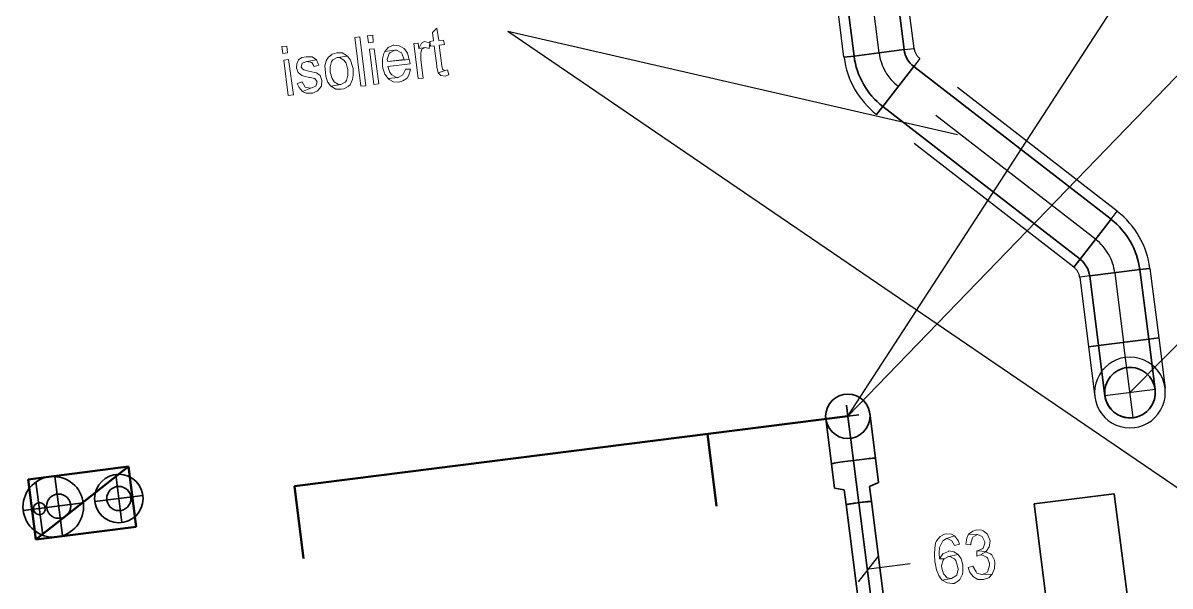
# Model space of a CAD drawing. Header units: metres. Extents: x 2713732.4 to 2713757.2, y 1226081.6 to 1226111.3.
# Drawn here: x 2713747.62 to 2713750.459, y 1226106.178 to 1226107.571 of the extents above; entities that cross this region are included whole.
import ezdxf

# ---------------------------------------------------------------- set-up
doc = ezdxf.new("R2010")
doc.units = ezdxf.units.M
doc.linetypes.add('DASHDOT', pattern=[1, 0.5, -0.25, 0, -0.25])
doc.linetypes.add('HIDDENX2', pattern=[0.75, 0.5, -0.25])
doc.layers.add('einlagen_boden_erstes_og', color=7, linetype='Continuous', true_color=0x000000)

msp = doc.modelspace()

# ---------------------------------------------------------------- linework, layer by layer
at = {"layer": 'einlagen_boden_erstes_og', "color": 42, "linetype": 'Continuous', "lineweight": 35, "true_color": 0xd5aa2b, "extrusion": (0.000477202, 0.001815, 0.999998)}
for p, q in [((2713749.5776, 1226109.2632, -0.1958), (2713749.8007, 1226107.5053, -0.1927)), ((2713749.6767, 1226107.4895, -0.1926), (2713749.4536, 1226109.2475, -0.1957)), ((2713749.6767, 1226107.4895, -0.1926), (2713749.8007, 1226107.5053, -0.1927)), ((2713749.8007, 1226107.5053, -0.1927), (2713749.6767, 1226107.4895, -0.1926)), ((2713749.8245, 1226107.4637, -0.1927), (2713749.7479, 1226107.3649, -0.1924)), ((2713749.7479, 1226107.3649, -0.1924), (2713749.8245, 1226107.4637, -0.1927)), ((2713749.8245, 1226107.4637, -0.1927), (2713750.3127, 1226107.0854, -0.1922)), ((2713750.2362, 1226106.9866, -0.192), (2713749.7479, 1226107.3649, -0.1924)), ((2713750.2362, 1226106.9866, -0.192), (2713750.3127, 1226107.0854, -0.1922)), ((2713750.3127, 1226107.0854, -0.1922), (2713750.2362, 1226106.9866, -0.192)), ((2713750.3839, 1226106.9608, -0.192), (2713750.2599, 1226106.9451, -0.1919)), ((2713750.2599, 1226106.9451, -0.1919), (2713750.3839, 1226106.9608, -0.192)), ((2713750.3839, 1226106.9608, -0.192), (2713750.4058, 1226106.7885, -0.1917)), ((2713750.2818, 1226106.7728, -0.1916), (2713750.2599, 1226106.9451, -0.1919)), ((2713750.4058, 1226106.7885, -0.1917), (2713750.2818, 1226106.7728, -0.1916)), ((2713750.4058, 1226106.7885, -0.1917), (2713750.2818, 1226106.7728, -0.1916)), ((2713750.4215, 1226106.6645, -0.1915), (2713750.4058, 1226106.7885, -0.1917)), ((2713750.2818, 1226106.7728, -0.1916), (2713750.2975, 1226106.6488, -0.1914))]:
    msp.add_line(p, q, dxfattribs=at)
at = {"layer": 'einlagen_boden_erstes_og', "color": 7, "linetype": 'HIDDENX2', "lineweight": 25, "extrusion": (0.000477202, 0.001815, 0.999998)}
for p, q in [((2713749.8255, 1226107.5084, -0.1927), (2713749.6024, 1226109.2663, -0.1958)), ((2713749.6519, 1226107.4864, -0.1926), (2713749.4288, 1226109.2443, -0.1957)), ((2713749.8007, 1226107.5053, -0.1927), (2713749.8255, 1226107.5084, -0.1927)), ((2713749.8007, 1226107.5053, -0.1927), (2713749.8255, 1226107.5084, -0.1927)), ((2713749.6519, 1226107.4864, -0.1926), (2713749.6767, 1226107.4895, -0.1926)), ((2713749.6767, 1226107.4895, -0.1926), (2713749.6519, 1226107.4864, -0.1926)), ((2713749.8398, 1226107.4835, -0.1927), (2713749.8245, 1226107.4637, -0.1927)), ((2713749.8398, 1226107.4835, -0.1927), (2713749.8245, 1226107.4637, -0.1927)), ((2713750.328, 1226107.1052, -0.1923), (2713749.8398, 1226107.4835, -0.1927)), ((2713749.7479, 1226107.3649, -0.1924), (2713749.7326, 1226107.3452, -0.1924)), ((2713749.7326, 1226107.3452, -0.1924), (2713749.7479, 1226107.3649, -0.1924)), ((2713750.2209, 1226106.9669, -0.192), (2713749.7326, 1226107.3452, -0.1924)), ((2713750.3127, 1226107.0854, -0.1922), (2713750.328, 1226107.1052, -0.1923)), ((2713750.3127, 1226107.0854, -0.1922), (2713750.328, 1226107.1052, -0.1923)), ((2713750.2209, 1226106.9669, -0.192), (2713750.2362, 1226106.9866, -0.192)), ((2713750.2362, 1226106.9866, -0.192), (2713750.2209, 1226106.9669, -0.192)), ((2713750.4087, 1226106.964, -0.192), (2713750.3839, 1226106.9608, -0.192)), ((2713750.3839, 1226106.9608, -0.192), (2713750.4087, 1226106.964, -0.192)), ((2713750.4087, 1226106.964, -0.192), (2713750.4306, 1226106.7917, -0.1917)), ((2713750.2599, 1226106.9451, -0.1919), (2713750.2351, 1226106.9419, -0.1919)), ((2713750.2599, 1226106.9451, -0.1919), (2713750.2351, 1226106.9419, -0.1919)), ((2713750.2351, 1226106.9419, -0.1919), (2713750.257, 1226106.7697, -0.1916)), ((2713750.4058, 1226106.7885, -0.1917), (2713750.4306, 1226106.7917, -0.1917)), ((2713750.4306, 1226106.7917, -0.1917), (2713750.4058, 1226106.7885, -0.1917)), ((2713750.4306, 1226106.7917, -0.1917), (2713750.4463, 1226106.6677, -0.1915)), ((2713750.2818, 1226106.7728, -0.1916), (2713750.257, 1226106.7697, -0.1916)), ((2713750.257, 1226106.7697, -0.1916), (2713750.2818, 1226106.7728, -0.1916)), ((2713750.257, 1226106.7697, -0.1916), (2713750.2727, 1226106.6457, -0.1914)), ((2713750.3161, 1226106.7327, -0.1916), (2713750.3066, 1226106.7263, -0.1916)), ((2713750.3264, 1226106.7377, -0.1916), (2713750.3161, 1226106.7327, -0.1916)), ((2713750.3373, 1226106.7413, -0.1916), (2713750.3264, 1226106.7377, -0.1916)), ((2713750.3485, 1226106.7435, -0.1916), (2713750.3373, 1226106.7413, -0.1916)), ((2713750.3599, 1226106.7442, -0.1916), (2713750.3485, 1226106.7435, -0.1916)), ((2713750.3713, 1226106.7434, -0.1916), (2713750.3599, 1226106.7442, -0.1916)), ((2713750.3825, 1226106.7411, -0.1916), (2713750.3713, 1226106.7434, -0.1916)), ((2713750.3934, 1226106.7374, -0.1916), (2713750.3825, 1226106.7411, -0.1916)), ((2713750.4036, 1226106.7322, -0.1916), (2713750.3934, 1226106.7374, -0.1916)), ((2713750.4131, 1226106.7258, -0.1916), (2713750.4036, 1226106.7322, -0.1916)), ((2713750.2903, 1226106.7103, -0.1915), (2713750.2839, 1226106.7008, -0.1915)), ((2713750.2979, 1226106.7188, -0.1915), (2713750.2903, 1226106.7103, -0.1915)), ((2713750.3066, 1226106.7263, -0.1916), (2713750.2979, 1226106.7188, -0.1915)), ((2713750.4217, 1226106.7183, -0.1916), (2713750.4131, 1226106.7258, -0.1916)), ((2713750.4292, 1226106.7096, -0.1916), (2713750.4217, 1226106.7183, -0.1916)), ((2713750.4355, 1226106.7001, -0.1916), (2713750.4292, 1226106.7096, -0.1916)), ((2713750.2751, 1226106.6797, -0.1915), (2713750.2728, 1226106.6685, -0.1914)), ((2713750.2788, 1226106.6905, -0.1915), (2713750.2751, 1226106.6797, -0.1915)), ((2713750.2839, 1226106.7008, -0.1915), (2713750.2788, 1226106.6905, -0.1915)), ((2713750.4405, 1226106.6898, -0.1916), (2713750.4355, 1226106.7001, -0.1916)), ((2713750.4441, 1226106.6789, -0.1915), (2713750.4405, 1226106.6898, -0.1916)), ((2713750.4463, 1226106.6677, -0.1915), (2713750.4441, 1226106.6789, -0.1915)), ((2713750.2728, 1226106.6685, -0.1914), (2713750.272, 1226106.6571, -0.1914)), ((2713750.272, 1226106.6571, -0.1914), (2713750.2727, 1226106.6457, -0.1914)), ((2713750.4462, 1226106.6448, -0.1915), (2713750.447, 1226106.6563, -0.1915)), ((2713750.447, 1226106.6563, -0.1915), (2713750.4463, 1226106.6677, -0.1915)), ((2713750.2727, 1226106.6457, -0.1914), (2713750.2749, 1226106.6344, -0.1914)), ((2713750.2749, 1226106.6344, -0.1914), (2713750.2785, 1226106.6236, -0.1914)), ((2713750.2785, 1226106.6236, -0.1914), (2713750.2835, 1226106.6133, -0.1913)), ((2713750.4351, 1226106.6126, -0.1914), (2713750.4402, 1226106.6228, -0.1914)), ((2713750.4402, 1226106.6228, -0.1914), (2713750.4439, 1226106.6336, -0.1915)), ((2713750.4439, 1226106.6336, -0.1915), (2713750.4462, 1226106.6448, -0.1915)), ((2713750.2835, 1226106.6133, -0.1913), (2713750.2898, 1226106.6037, -0.1913)), ((2713750.2898, 1226106.6037, -0.1913), (2713750.2973, 1226106.5951, -0.1913)), ((2713750.2973, 1226106.5951, -0.1913), (2713750.3059, 1226106.5875, -0.1913)), ((2713750.4124, 1226106.587, -0.1914), (2713750.4211, 1226106.5945, -0.1914)), ((2713750.4211, 1226106.5945, -0.1914), (2713750.4287, 1226106.6031, -0.1914)), ((2713750.4287, 1226106.6031, -0.1914), (2713750.4351, 1226106.6126, -0.1914)), ((2713750.3059, 1226106.5875, -0.1913), (2713750.3154, 1226106.5811, -0.1913)), ((2713750.3154, 1226106.5811, -0.1913), (2713750.3256, 1226106.576, -0.1913)), ((2713750.3256, 1226106.576, -0.1913), (2713750.3365, 1226106.5723, -0.1913)), ((2713750.3365, 1226106.5723, -0.1913), (2713750.3477, 1226106.57, -0.1913)), ((2713750.3477, 1226106.57, -0.1913), (2713750.3591, 1226106.5692, -0.1913)), ((2713750.3591, 1226106.5692, -0.1913), (2713750.3705, 1226106.5699, -0.1913)), ((2713750.3705, 1226106.5699, -0.1913), (2713750.3818, 1226106.572, -0.1913)), ((2713750.3818, 1226106.572, -0.1913), (2713750.3926, 1226106.5757, -0.1913)), ((2713750.3926, 1226106.5757, -0.1913), (2713750.4029, 1226106.5807, -0.1913)), ((2713750.4029, 1226106.5807, -0.1913), (2713750.4124, 1226106.587, -0.1914))]:
    msp.add_line(p, q, dxfattribs=at)
at = {"layer": 'einlagen_boden_erstes_og', "color": 7, "linetype": 'DASHDOT', "lineweight": 25, "extrusion": (0.000477202, 0.001815, 0.999998)}
for p, q in [((2713749.7387, 1226107.4974, -0.1927), (2713749.5156, 1226109.2553, -0.1958)), ((2713750.2745, 1226107.036, -0.1921), (2713749.7862, 1226107.4143, -0.1926)), ((2713750.3219, 1226106.953, -0.192), (2713750.3438, 1226106.7807, -0.1917)), ((2713750.3674, 1226106.5947, -0.1913), (2713750.3438, 1226106.7807, -0.1917)), ((2713750.4215, 1226106.6645, -0.1915), (2713750.2975, 1226106.6488, -0.1914))]:
    msp.add_line(p, q, dxfattribs=at)
at = {"layer": 'einlagen_boden_erstes_og', "color": 7, "linetype": 'Continuous', "lineweight": 25, "extrusion": (0.000477202, 0.001815, 0.999998)}
for p, q in [((2713749.6613, 1226106.5983, -0.191), (2713751.2126, 1226108.9881, -0.1961)), ((2713749.6613, 1226106.5983, -0.191), (2713751.3546, 1226108.3495, -0.195)), ((2713751.9867, 1226108.3117, -0.1952), (2713750.3595, 1226106.6567, -0.1915)), ((2713750.602, 1226106.3346, -0.191), (2713748.8203, 1226107.55, -0.1923)), ((2713749.933, 1226107.2947, -0.1924), (2713748.8203, 1226107.55, -0.1923)), ((2713749.6882, 1226106.1882, -0.1903), (2713749.738, 1226106.2525, -0.1904)), ((2713749.7131, 1226106.2203, -0.1904), (2713749.8156, 1226106.2333, -0.1904))]:
    msp.add_line(p, q, dxfattribs=at)
at = {"layer": 'einlagen_boden_erstes_og', "color": 36, "linetype": 'DASHDOT', "lineweight": 35, "true_color": 0x6a4015, "extrusion": (0.000477202, 0.001815, 0.999998)}
for p, q in [((2713749.6578, 1226106.6256, -0.1911), (2713749.6648, 1226106.571, -0.191)), ((2713749.6886, 1226106.6018, -0.191), (2713749.634, 1226106.5948, -0.191)), ((2713749.6613, 1226106.5983, -0.191), (2713749.6754, 1226106.4872, -0.1908)), ((2713749.6754, 1226106.4872, -0.1908), (2713749.6886, 1226106.3833, -0.1906)), ((2713749.6886, 1226106.3833, -0.1906), (2713749.7753, 1226105.7002, -0.1894))]:
    msp.add_line(p, q, dxfattribs=at)
at = {"layer": 'einlagen_boden_erstes_og', "color": 36, "linetype": 'Continuous', "lineweight": 50, "true_color": 0x6a4015, "extrusion": (0.000477202, 0.001815, 0.999998)}
for p, q in [((2713749.6613, 1226106.5983, -0.191), (2713748.2923, 1226106.4246, -0.19)), ((2713749.3367, 1226106.3757, -0.1905), (2713749.3141, 1226106.5542, -0.1908)), ((2713748.3149, 1226106.246, -0.1897), (2713748.2923, 1226106.4246, -0.19))]:
    msp.add_line(p, q, dxfattribs=at)
at = {"layer": 'einlagen_boden_erstes_og', "color": 36, "linetype": 'Continuous', "lineweight": 35, "true_color": 0x6a4015, "extrusion": (0.000477202, 0.001815, 0.999998)}
for p, q in [((2713749.6067, 1226106.5914, -0.191), (2713749.6208, 1226106.4803, -0.1908)), ((2713749.7299, 1226106.4942, -0.1909), (2713749.7159, 1226106.6052, -0.1911)), ((2713749.6208, 1226106.4803, -0.1908), (2713749.6285, 1226106.4198, -0.1907)), ((2713749.6213, 1226106.4806, -0.1908), (2713749.6226, 1226106.4809, -0.1908)), ((2713749.6226, 1226106.4809, -0.1908), (2713749.6213, 1226106.4806, -0.1908)), ((2713749.6226, 1226106.4809, -0.1908), (2713749.6249, 1226106.4814, -0.1908)), ((2713749.6249, 1226106.4814, -0.1908), (2713749.6226, 1226106.4809, -0.1908)), ((2713749.6249, 1226106.4814, -0.1908), (2713749.628, 1226106.482, -0.1908)), ((2713749.628, 1226106.482, -0.1908), (2713749.6249, 1226106.4814, -0.1908)), ((2713749.628, 1226106.482, -0.1908), (2713749.632, 1226106.4826, -0.1908)), ((2713749.632, 1226106.4826, -0.1908), (2713749.628, 1226106.482, -0.1908)), ((2713749.632, 1226106.4826, -0.1908), (2713749.6367, 1226106.4833, -0.1908)), ((2713749.6367, 1226106.4833, -0.1908), (2713749.632, 1226106.4826, -0.1908)), ((2713749.6367, 1226106.4833, -0.1908), (2713749.642, 1226106.4842, -0.1908)), ((2713749.642, 1226106.4842, -0.1908), (2713749.6367, 1226106.4833, -0.1908)), ((2713749.642, 1226106.4842, -0.1908), (2713749.6479, 1226106.485, -0.1908)), ((2713749.6479, 1226106.485, -0.1908), (2713749.642, 1226106.4842, -0.1908)), ((2713749.6479, 1226106.485, -0.1908), (2713749.6543, 1226106.4859, -0.1908)), ((2713749.6543, 1226106.4859, -0.1908), (2713749.6479, 1226106.485, -0.1908)), ((2713749.6543, 1226106.4859, -0.1908), (2713749.6611, 1226106.4868, -0.1908)), ((2713749.6611, 1226106.4868, -0.1908), (2713749.6543, 1226106.4859, -0.1908)), ((2713749.6611, 1226106.4868, -0.1908), (2713749.6681, 1226106.4877, -0.1908)), ((2713749.6681, 1226106.4877, -0.1908), (2713749.6611, 1226106.4868, -0.1908)), ((2713749.6681, 1226106.4877, -0.1908), (2713749.6752, 1226106.4887, -0.1908)), ((2713749.6752, 1226106.4887, -0.1908), (2713749.6681, 1226106.4877, -0.1908)), ((2713749.6752, 1226106.4887, -0.1908), (2713749.6823, 1226106.4896, -0.1908)), ((2713749.6823, 1226106.4896, -0.1908), (2713749.6752, 1226106.4887, -0.1908)), ((2713749.6823, 1226106.4896, -0.1908), (2713749.6893, 1226106.4904, -0.1908)), ((2713749.6893, 1226106.4904, -0.1908), (2713749.6823, 1226106.4896, -0.1908)), ((2713749.6893, 1226106.4904, -0.1908), (2713749.6961, 1226106.4912, -0.1908)), ((2713749.6961, 1226106.4912, -0.1908), (2713749.6893, 1226106.4904, -0.1908)), ((2713749.6961, 1226106.4912, -0.1908), (2713749.7025, 1226106.4919, -0.1908)), ((2713749.7025, 1226106.4919, -0.1908), (2713749.6961, 1226106.4912, -0.1908)), ((2713749.7025, 1226106.4919, -0.1908), (2713749.7085, 1226106.4926, -0.1908)), ((2713749.7085, 1226106.4926, -0.1908), (2713749.7025, 1226106.4919, -0.1908)), ((2713749.7085, 1226106.4926, -0.1908), (2713749.7138, 1226106.4931, -0.1909)), ((2713749.7138, 1226106.4931, -0.1909), (2713749.7085, 1226106.4926, -0.1908)), ((2713749.7138, 1226106.4931, -0.1909), (2713749.7186, 1226106.4936, -0.1909)), ((2713749.7186, 1226106.4936, -0.1909), (2713749.7138, 1226106.4931, -0.1909)), ((2713749.7186, 1226106.4936, -0.1909), (2713749.7225, 1226106.4939, -0.1909)), ((2713749.7225, 1226106.4939, -0.1909), (2713749.7186, 1226106.4936, -0.1909)), ((2713749.7225, 1226106.4939, -0.1909), (2713749.7257, 1226106.4942, -0.1909)), ((2713749.7257, 1226106.4942, -0.1909), (2713749.7225, 1226106.4939, -0.1909)), ((2713749.7257, 1226106.4942, -0.1909), (2713749.728, 1226106.4943, -0.1909)), ((2713749.728, 1226106.4943, -0.1909), (2713749.7257, 1226106.4942, -0.1909)), ((2713749.728, 1226106.4943, -0.1909), (2713749.7295, 1226106.4943, -0.1909)), ((2713749.7295, 1226106.4943, -0.1909), (2713749.728, 1226106.4943, -0.1909)), ((2713749.7376, 1226106.4337, -0.1908), (2713749.7299, 1226106.4942, -0.1909)), ((2713749.6285, 1226106.4198, -0.1907), (2713749.6527, 1226106.416, -0.1907)), ((2713749.7152, 1226106.4239, -0.1907), (2713749.7376, 1226106.4337, -0.1908)), ((2713749.7198, 1226106.3872, -0.1907), (2713749.7152, 1226106.4239, -0.1907)), ((2713749.6527, 1226106.416, -0.1907), (2713749.6573, 1226106.3793, -0.1906)), ((2713749.6573, 1226106.3793, -0.1906), (2713749.744, 1226105.6963, -0.1894)), ((2713749.6584, 1226106.3796, -0.1906), (2713749.6597, 1226106.3799, -0.1906)), ((2713749.6597, 1226106.3798, -0.1906), (2713749.6584, 1226106.3796, -0.1906)), ((2713749.6597, 1226106.3799, -0.1906), (2713749.6615, 1226106.3802, -0.1906)), ((2713749.6615, 1226106.3801, -0.1906), (2713749.6597, 1226106.3798, -0.1906)), ((2713749.6615, 1226106.3802, -0.1906), (2713749.6637, 1226106.3806, -0.1906)), ((2713749.6637, 1226106.3805, -0.1906), (2713749.6615, 1226106.3801, -0.1906)), ((2713749.6637, 1226106.3806, -0.1906), (2713749.6664, 1226106.381, -0.1906)), ((2713749.6664, 1226106.3809, -0.1906), (2713749.6637, 1226106.3805, -0.1906)), ((2713749.6664, 1226106.381, -0.1906), (2713749.6695, 1226106.3815, -0.1906)), ((2713749.6695, 1226106.3813, -0.1906), (2713749.6664, 1226106.3809, -0.1906)), ((2713749.6695, 1226106.3815, -0.1906), (2713749.6729, 1226106.382, -0.1906)), ((2713749.6729, 1226106.3818, -0.1906), (2713749.6695, 1226106.3813, -0.1906)), ((2713749.6729, 1226106.382, -0.1906), (2713749.6765, 1226106.3825, -0.1906)), ((2713749.6766, 1226106.3823, -0.1906), (2713749.6729, 1226106.3818, -0.1906)), ((2713749.6765, 1226106.3825, -0.1906), (2713749.6804, 1226106.383, -0.1906)), ((2713749.6804, 1226106.3828, -0.1906), (2713749.6766, 1226106.3823, -0.1906)), ((2713749.6804, 1226106.383, -0.1906), (2713749.6844, 1226106.3835, -0.1906)), ((2713749.6844, 1226106.3834, -0.1906), (2713749.6804, 1226106.3828, -0.1906)), ((2713749.6844, 1226106.3835, -0.1906), (2713749.6885, 1226106.3841, -0.1906)), ((2713749.6885, 1226106.3839, -0.1906), (2713749.6844, 1226106.3834, -0.1906)), ((2713749.6885, 1226106.3841, -0.1906), (2713749.6926, 1226106.3846, -0.1906)), ((2713749.6926, 1226106.3844, -0.1906), (2713749.6885, 1226106.3839, -0.1906)), ((2713749.6926, 1226106.3846, -0.1906), (2713749.6966, 1226106.3851, -0.1906)), ((2713749.6966, 1226106.3849, -0.1906), (2713749.6926, 1226106.3844, -0.1906)), ((2713749.6966, 1226106.3851, -0.1906), (2713749.7004, 1226106.3855, -0.1906)), ((2713749.7005, 1226106.3853, -0.1906), (2713749.6966, 1226106.3849, -0.1906)), ((2713749.7004, 1226106.3855, -0.1906), (2713749.7041, 1226106.3859, -0.1907)), ((2713749.7041, 1226106.3858, -0.1907), (2713749.7005, 1226106.3853, -0.1906)), ((2713749.7041, 1226106.3859, -0.1907), (2713749.7075, 1226106.3863, -0.1907)), ((2713749.7075, 1226106.3862, -0.1907), (2713749.7041, 1226106.3858, -0.1907)), ((2713749.7075, 1226106.3863, -0.1907), (2713749.7106, 1226106.3866, -0.1907)), ((2713749.7106, 1226106.3865, -0.1907), (2713749.7075, 1226106.3862, -0.1907)), ((2713749.7106, 1226106.3866, -0.1907), (2713749.7133, 1226106.3869, -0.1907)), ((2713749.7133, 1226106.3868, -0.1907), (2713749.7106, 1226106.3865, -0.1907)), ((2713749.7133, 1226106.3869, -0.1907), (2713749.7156, 1226106.3871, -0.1907)), ((2713749.7156, 1226106.387, -0.1907), (2713749.7133, 1226106.3868, -0.1907)), ((2713749.7156, 1226106.3871, -0.1907), (2713749.7174, 1226106.3872, -0.1907)), ((2713749.7174, 1226106.3872, -0.1907), (2713749.7156, 1226106.387, -0.1907)), ((2713749.7174, 1226106.3872, -0.1907), (2713749.7187, 1226106.3873, -0.1907)), ((2713749.7187, 1226106.3872, -0.1907), (2713749.7174, 1226106.3872, -0.1907)), ((2713749.8065, 1226105.7042, -0.1895), (2713749.7198, 1226106.3872, -0.1907))]:
    msp.add_line(p, q, dxfattribs=at)
at = {"layer": 'einlagen_boden_erstes_og', "color": 7, "linetype": 'HIDDENX2', "lineweight": 50, "extrusion": (0.000477202, 0.001815, 0.999998)}
for p, q in [((2713747.8817, 1226106.4733, -0.1899), (2713747.6337, 1226106.4418, -0.1898)), ((2713747.6526, 1226106.293, -0.1895), (2713747.8817, 1226106.4733, -0.1899)), ((2713747.9006, 1226106.3245, -0.1897), (2713747.8817, 1226106.4733, -0.1899)), ((2713747.6337, 1226106.4418, -0.1898), (2713747.6526, 1226106.293, -0.1895)), ((2713747.6526, 1226106.293, -0.1895), (2713747.9006, 1226106.3245, -0.1897))]:
    msp.add_line(p, q, dxfattribs=at)
at = {"layer": 'einlagen_boden_erstes_og', "color": 7, "linetype": 'DASHDOT', "lineweight": 35, "extrusion": (0.000477202, 0.001815, 0.999998)}
for p, q in [((2713747.7181, 1226106.3025, -0.1896), (2713747.6996, 1226106.4489, -0.1898)), ((2713747.8652, 1226106.3351, -0.1897), (2713747.8501, 1226106.4541, -0.1899)), ((2713747.6694, 1226106.3037, -0.1895), (2713747.6526, 1226106.4356, -0.1898)), ((2713747.9172, 1226106.4022, -0.1898), (2713747.7981, 1226106.3871, -0.1897)), ((2713747.7698, 1226106.3835, -0.1897), (2713747.621, 1226106.3646, -0.1896))]:
    msp.add_line(p, q, dxfattribs=at)
at = {"layer": 'einlagen_boden_erstes_og', "color": 1, "linetype": 'Continuous', "lineweight": 35, "true_color": 0xff0000, "extrusion": (0.000477202, 0.001815, 0.999998)}
for p, q in [((2713750.1223, 1226106.381, -0.1908), (2713750.3207, 1226106.4061, -0.191)), ((2713750.3207, 1226106.4061, -0.191), (2713750.3711, 1226106.0093, -0.1903)), ((2713750.1727, 1226105.9841, -0.1901), (2713750.1223, 1226106.381, -0.1908))]:
    msp.add_line(p, q, dxfattribs=at)
at = {"layer": 'einlagen_boden_erstes_og', "color": 7, "lineweight": 0}
for points in [[(2713748.6448, 1226107.5584), (2713748.6339, 1226107.5475), (2713748.6361, 1226107.5269), (2713748.6274, 1226107.5258), (2713748.6285, 1226107.5139), (2713748.6382, 1226107.5149), (2713748.6448, 1226107.465), (2713748.6448, 1226107.4617), (2713748.648, 1226107.4476), (2713748.6654, 1226107.4541), (2713748.6611, 1226107.4552), (2713748.6589, 1226107.4574), (2713748.6567, 1226107.465), (2713748.6502, 1226107.516), (2713748.6632, 1226107.5182), (2713748.6611, 1226107.5291), (2713748.6491, 1226107.528)], [(2713748.4568, 1226107.415), (2713748.4416, 1226107.5356), (2713748.4536, 1226107.5367), (2713748.4688, 1226107.4161), (2713748.4568, 1226107.415)], [(2713748.4862, 1226107.541), (2713748.4731, 1226107.5399), (2713748.4753, 1226107.5225), (2713748.4873, 1226107.5236)], [(2713748.2733, 1226107.5139), (2713748.2613, 1226107.5128), (2713748.2635, 1226107.4954), (2713748.2754, 1226107.4976)], [(2713748.4894, 1226107.5073), (2713748.4775, 1226107.5062), (2713748.4883, 1226107.4194), (2713748.5014, 1226107.4204)], [(2713748.5155, 1226107.5008), (2713748.5133, 1226107.4954), (2713748.5101, 1226107.4824), (2713748.5101, 1226107.465), (2713748.5112, 1226107.4595), (2713748.5155, 1226107.4443), (2713748.5242, 1226107.4335), (2713748.5492, 1226107.4367), (2713748.5448, 1226107.4367), (2713748.5329, 1226107.4432), (2713748.5285, 1226107.4487), (2713748.5231, 1226107.4639), (2713748.5785, 1226107.4704), (2713748.5774, 1226107.4747), (2713748.5763, 1226107.4813), (2713748.5231, 1226107.4758), (2713748.522, 1226107.4813), (2713748.5264, 1226107.4954), (2713748.5285, 1226107.4976), (2713748.5405, 1226107.5041)], [(2713748.5383, 1226107.516), (2713748.5361, 1226107.516), (2713748.5242, 1226107.5106), (2713748.5155, 1226107.5008), (2713748.5405, 1226107.5041), (2713748.5448, 1226107.5041), (2713748.5568, 1226107.4976), (2713748.5579, 1226107.4954), (2713748.5633, 1226107.4813), (2713748.5231, 1226107.4758), (2713748.5763, 1226107.4813), (2713748.572, 1226107.4965), (2713748.5644, 1226107.5073), (2713748.5633, 1226107.5084), (2713748.5514, 1226107.5149)], [(2713748.5981, 1226107.5215), (2713748.5872, 1226107.5204), (2713748.5981, 1226107.4335), (2713748.6111, 1226107.4346), (2713748.6046, 1226107.4802), (2713748.6046, 1226107.4824), (2713748.6046, 1226107.4976), (2713748.6078, 1226107.5062), (2713748.6154, 1226107.5106), (2713748.6002, 1226107.5084)], [(2713748.6144, 1226107.5258), (2713748.6067, 1226107.5215), (2713748.6067, 1226107.5215), (2713748.6002, 1226107.5084), (2713748.6154, 1226107.5106), (2713748.6252, 1226107.5084), (2713748.6274, 1226107.5225), (2713748.6263, 1226107.5225)], [(2713748.2776, 1226107.4813), (2713748.2657, 1226107.4791), (2713748.2765, 1226107.3922), (2713748.2896, 1226107.3933)], [(2713748.3211, 1226107.4878), (2713748.3102, 1226107.4856), (2713748.3026, 1226107.4802), (2713748.2983, 1226107.4704), (2713748.2972, 1226107.4595), (2713748.3015, 1226107.4487), (2713748.3102, 1226107.4411), (2713748.3156, 1226107.44), (2713748.3298, 1226107.4367), (2713748.3308, 1226107.4367), (2713748.3428, 1226107.4335), (2713748.3482, 1226107.4259), (2713748.345, 1226107.415), (2713748.345, 1226107.415), (2713748.333, 1226107.4096), (2713748.3124, 1226107.402), (2713748.3211, 1226107.3976), (2713748.3341, 1226107.3976), (2713748.3374, 1226107.3976), (2713748.3493, 1226107.4031), (2713748.3504, 1226107.4041), (2713748.3591, 1226107.415), (2713748.3602, 1226107.4291), (2713748.3558, 1226107.4411), (2713748.3471, 1226107.4476), (2713748.3428, 1226107.4487), (2713748.3276, 1226107.4519), (2713748.3156, 1226107.4552), (2713748.3113, 1226107.4585), (2713748.3091, 1226107.4628), (2713748.3113, 1226107.4715), (2713748.3113, 1226107.4715), (2713748.3232, 1226107.4758), (2713748.3471, 1226107.4802), (2713748.3363, 1226107.4878), (2713748.3341, 1226107.4878)], [(2713748.3471, 1226107.4802), (2713748.3232, 1226107.4758), (2713748.3352, 1226107.4737), (2713748.3406, 1226107.4639), (2713748.3526, 1226107.4671)], [(2713748.3971, 1226107.4976), (2713748.3852, 1226107.4943), (2713748.3754, 1226107.4856), (2713748.371, 1226107.478), (2713748.3678, 1226107.465), (2713748.3689, 1226107.4476), (2713748.3699, 1226107.44), (2713748.3743, 1226107.4259), (2713748.3819, 1226107.415), (2713748.4069, 1226107.4194), (2713748.4015, 1226107.4194), (2713748.3906, 1226107.4259), (2713748.3852, 1226107.4335), (2713748.3808, 1226107.4498), (2713748.3808, 1226107.4628), (2713748.3841, 1226107.4758), (2713748.3873, 1226107.4802), (2713748.3982, 1226107.4856), (2713748.4232, 1226107.4889), (2713748.421, 1226107.491), (2713748.4101, 1226107.4976)], [(2713748.4232, 1226107.4889), (2713748.3982, 1226107.4856), (2713748.4036, 1226107.4856), (2713748.4145, 1226107.4791), (2713748.4199, 1226107.4715), (2713748.4243, 1226107.4552), (2713748.4243, 1226107.4422), (2713748.421, 1226107.4291), (2713748.4177, 1226107.4248), (2713748.4069, 1226107.4194), (2713748.3819, 1226107.415), (2713748.3841, 1226107.4139), (2713748.3949, 1226107.4074), (2713748.408, 1226107.4074), (2713748.4145, 1226107.4085), (2713748.4253, 1226107.4139), (2713748.4297, 1226107.4183), (2713748.4362, 1226107.4313), (2713748.4373, 1226107.4411), (2713748.4373, 1226107.4585), (2713748.4362, 1226107.4639), (2713748.4308, 1226107.4791)], [(2713748.5666, 1226107.4574), (2713748.5666, 1226107.4563), (2713748.56, 1226107.4432), (2713748.5492, 1226107.4367), (2713748.5242, 1226107.4335), (2713748.5264, 1226107.4313), (2713748.5372, 1226107.4259), (2713748.5503, 1226107.4248), (2713748.56, 1226107.428), (2713748.5709, 1226107.4346), (2713748.5752, 1226107.4422), (2713748.5796, 1226107.4574)], [(2713748.6708, 1226107.4552), (2713748.6654, 1226107.4541), (2713748.648, 1226107.4476), (2713748.6545, 1226107.4411), (2713748.6654, 1226107.44), (2713748.6741, 1226107.4432)], [(2713748.3113, 1226107.4259), (2713748.2993, 1226107.4215), (2713748.3037, 1226107.4117), (2713748.3124, 1226107.402), (2713748.333, 1226107.4096), (2713748.3308, 1226107.4096), (2713748.3189, 1226107.4128), (2713748.3189, 1226107.4128)], [(2713749.9048, 1226106.307), (2713749.9005, 1226106.306), (2713749.8896, 1226106.3005), (2713749.8809, 1226106.2897), (2713749.8787, 1226106.2842), (2713749.8766, 1226106.2712), (2713749.8755, 1226106.256), (2713749.8766, 1226106.2375), (2713749.8776, 1226106.2354), (2713749.8809, 1226106.218), (2713749.8863, 1226106.2039), (2713749.8929, 1226106.1941), (2713749.895, 1226106.1919), (2713749.9178, 1226106.1963), (2713749.907, 1226106.1984), (2713749.8983, 1226106.2082), (2713749.8939, 1226106.2223), (2713749.8929, 1226106.2288), (2713749.8972, 1226106.2419), (2713749.8994, 1226106.2451), (2713749.8885, 1226106.2451), (2713749.8874, 1226106.2603), (2713749.8885, 1226106.2734), (2713749.8896, 1226106.2766), (2713749.8961, 1226106.2897), (2713749.9059, 1226106.2951), (2713749.9254, 1226106.3016), (2713749.9178, 1226106.306)], [(2713749.9602, 1226106.306), (2713749.9559, 1226106.2962), (2713749.9537, 1226106.281), (2713749.9656, 1226106.2799), (2713749.9656, 1226106.2842), (2713749.97, 1226106.2973), (2713749.9711, 1226106.2984), (2713749.9819, 1226106.3049)], [(2713749.9797, 1226106.3168), (2713749.9711, 1226106.3136), (2713749.9602, 1226106.306), (2713749.9819, 1226106.3049), (2713749.9819, 1226106.3049), (2713749.9939, 1226106.3005), (2713750.0004, 1226106.2875), (2713750.0004, 1226106.2842), (2713749.996, 1226106.2712), (2713749.9939, 1226106.2701), (2713749.9819, 1226106.2647), (2713750.0036, 1226106.2636), (2713750.0112, 1226106.2745), (2713750.0134, 1226106.2886), (2713750.0134, 1226106.2897), (2713750.008, 1226106.3038), (2713750.0069, 1226106.306), (2713749.996, 1226106.3147), (2713749.9928, 1226106.3157)], [(2713749.9254, 1226106.3016), (2713749.9059, 1226106.2951), (2713749.907, 1226106.2951), (2713749.9189, 1226106.2897), (2713749.9254, 1226106.2777), (2713749.9374, 1226106.281), (2713749.9341, 1226106.2908)], [(2713749.9113, 1226106.2647), (2713749.9102, 1226106.2636), (2713749.8983, 1226106.2582), (2713749.8961, 1226106.2571), (2713749.8885, 1226106.2451), (2713749.8994, 1226106.2451), (2713749.9102, 1226106.2506), (2713749.9341, 1226106.256), (2713749.9233, 1226106.2625)], [(2713749.9341, 1226106.256), (2713749.9102, 1226106.2506), (2713749.9135, 1226106.2506), (2713749.9254, 1226106.2451), (2713749.9287, 1226106.2408), (2713749.933, 1226106.2267), (2713749.9341, 1226106.2191), (2713749.9309, 1226106.2049), (2713749.9287, 1226106.2028), (2713749.9178, 1226106.1963), (2713749.895, 1226106.1919), (2713749.907, 1226106.1854), (2713749.92, 1226106.1843), (2713749.9244, 1226106.1843), (2713749.9352, 1226106.1908), (2713749.9385, 1226106.1941), (2713749.945, 1226106.2071), (2713749.9461, 1226106.2136), (2713749.9461, 1226106.2288), (2713749.9461, 1226106.2299), (2713749.9417, 1226106.2451)], [(2713749.9808, 1226106.2647), (2713749.9808, 1226106.2516), (2713749.9895, 1226106.2549), (2713750.0026, 1226106.2625), (2713750.0036, 1226106.2636), (2713749.9819, 1226106.2647)], [(2713750.0026, 1226106.2625), (2713749.9895, 1226106.2549), (2713749.9928, 1226106.2549), (2713750.0047, 1226106.2495), (2713750.0069, 1226106.2473), (2713750.0123, 1226106.2332), (2713750.0123, 1226106.2288), (2713750.008, 1226106.2147), (2713750.0058, 1226106.2115), (2713749.9939, 1226106.206), (2713750.0189, 1226106.2071), (2713750.0243, 1226106.2212), (2713750.0254, 1226106.2354), (2713750.0243, 1226106.2419), (2713750.0178, 1226106.2549), (2713750.0145, 1226106.2571)], [(2713749.9711, 1226106.2267), (2713749.9591, 1226106.2234), (2713749.9635, 1226106.2115), (2713749.9721, 1226106.2006), (2713749.983, 1226106.1941), (2713749.996, 1226106.1941), (2713749.9971, 1226106.1941), (2713750.0102, 1226106.1984), (2713750.0189, 1226106.2071), (2713750.0189, 1226106.2071), (2713749.9939, 1226106.206), (2713749.9928, 1226106.206), (2713749.9808, 1226106.2093), (2713749.9787, 1226106.2125)]]:
    msp.add_lwpolyline(points, close=True, dxfattribs=at)
at = {"layer": 'einlagen_boden_erstes_og', "color": 42, "linetype": 'HIDDENX2', "lineweight": 35, "true_color": 0xd5aa2b, "extrusion": (0.000477202, 0.001815, 0.999998)}
msp.add_circle((2713750.0506, 1226102.2862, 3520.5086), 0.0625, dxfattribs=at)
at = {"layer": 'einlagen_boden_erstes_og', "color": 36, "linetype": 'Continuous', "lineweight": 35, "true_color": 0x6a4015, "extrusion": (0.000477202, 0.001815, 0.999998)}
msp.add_circle((2713749.3524, 1226102.2278, 3520.5086), 0.055, dxfattribs=at)
at = {"layer": 'einlagen_boden_erstes_og', "color": 7, "linetype": 'Continuous', "lineweight": 35, "extrusion": (0.000477202, 0.001815, 0.999998)}
for centre, radius in [((2713747.3865, 1226102.0035, 3520.5086), 0.075), ((2713747.5487, 1226102.0241, 3520.5086), 0.06)]:
    msp.add_circle(centre, radius, dxfattribs=at)
at = {"layer": 'einlagen_boden_erstes_og', "color": 96, "linetype": 'Continuous', "lineweight": 35, "true_color": 0x008000, "extrusion": (0.000477202, 0.001815, 0.999998)}
msp.add_circle((2713747.5487, 1226102.0241, 3520.5086), 0.03, dxfattribs=at)
at = {"layer": 'einlagen_boden_erstes_og', "color": 1, "linetype": 'Continuous', "lineweight": 35, "true_color": 0xff0000, "extrusion": (0.000477202, 0.001815, 0.999998)}
msp.add_circle((2713747.3999, 1226102.0052, 3520.5086), 0.03, dxfattribs=at)
at = {"layer": 'einlagen_boden_erstes_og', "color": 30, "linetype": 'Continuous', "lineweight": 35, "true_color": 0xff8000, "extrusion": (0.000477202, 0.001815, 0.999998)}
msp.add_circle((2713747.3521, 1226101.9991, 3520.5086), 0.015, dxfattribs=at)
at = {"layer": 'einlagen_boden_erstes_og', "color": 42, "linetype": 'Continuous', "lineweight": 35, "true_color": 0xd5aa2b, "extrusion": (0.000477202, 0.001815, 0.999998)}
for centre, radius, start, end in [((2713749.5538, 1226103.1426, 3520.5086), 0.0625, 187.2325, 232.2325), ((2713749.5538, 1226103.1426, 3520.5086), 0.1875, 187.2325, 232.2325), ((2713749.889, 1226102.5667, 3520.5086), 0.1875, 7.2324, 52.2324), ((2713749.889, 1226102.5667, 3520.5086), 0.0625, 7.2324, 52.2324), ((2713750.0506, 1226102.2862, 3520.5086), 0.0625, 187.2331, 7.2331)]:
    msp.add_arc(centre, radius, start, end, dxfattribs=at)
at = {"layer": 'einlagen_boden_erstes_og', "color": 7, "linetype": 'HIDDENX2', "lineweight": 25, "extrusion": (0.000477202, 0.001815, 0.999998)}
for centre, radius, start, end in [((2713749.5538, 1226103.1426, 3520.5086), 0.0375, 187.2325, 232.2325), ((2713749.5538, 1226103.1426, 3520.5086), 0.2125, 187.2325, 232.2325), ((2713749.889, 1226102.5667, 3520.5086), 0.2125, 7.2324, 52.2324), ((2713749.889, 1226102.5667, 3520.5086), 0.0375, 7.2324, 52.2324)]:
    msp.add_arc(centre, radius, start, end, dxfattribs=at)
at = {"layer": 'einlagen_boden_erstes_og', "color": 7, "linetype": 'DASHDOT', "lineweight": 25, "extrusion": (0.000477202, 0.001815, 0.999998)}
for centre, start, end in [((2713749.5538, 1226103.1426, 3520.5086), 187.2325, 232.2325), ((2713749.889, 1226102.5667, 3520.5086), 7.2324, 52.2324)]:
    msp.add_arc(centre, 0.125, start, end, dxfattribs=at)

doc.saveas('drawing.dxf')
